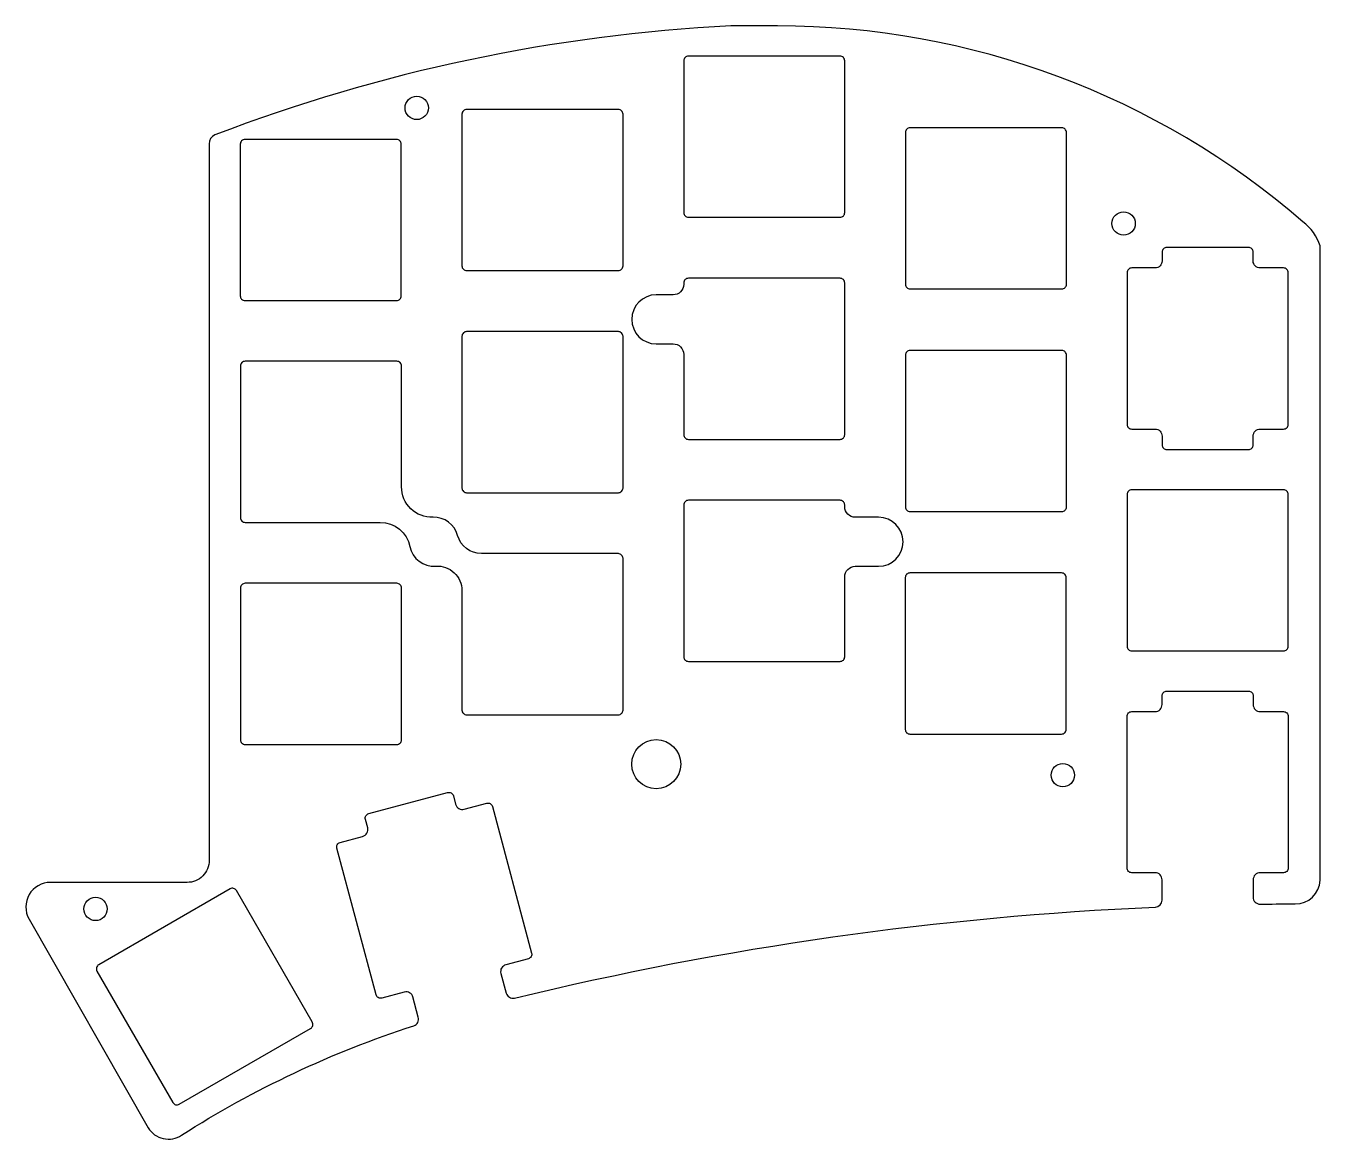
# Model space of a CAD drawing. Header units: millimetres. Extents: x 81 to 192, y -138 to -42.
import ezdxf

# ---------------------------------------------------------------- set-up
doc = ezdxf.new("R2010")
doc.units = ezdxf.units.MM
doc.layers.get('0').update_dxf_attribs({"linetype": 'CONTINUOUS'})

msp = doc.modelspace()

# ---------------------------------------------------------------- linework, layer by layer
for points in [[(123.68, -122.34), (121.75, -122.86, 0.414214), (121.32, -123.59), (121.78, -125.28, 0.4074), (122.5, -125.71, -0.048789), (177.41, -117.91, 0.401536), (177.99, -117.31), (177.99, -115.57, 0.414214), (177.39, -114.97), (175.39, -114.97, -0.414214), (174.99, -114.57), (174.99, -101.57, -0.414214), (175.39, -101.17), (177.39, -101.17, 0.414214), (177.99, -100.57), (177.99, -99.82, -0.414214), (178.39, -99.42), (185.39, -99.42, -0.414214), (185.79, -99.82), (185.79, -100.57, 0.414214), (186.39, -101.17), (188.39, -101.17, -0.414214), (188.79, -101.57), (188.79, -114.57, -0.414214), (188.39, -114.97), (186.39, -114.97, 0.414214), (185.79, -115.57), (185.79, -117.06, 0.417715), (186.39, -117.66, -0.002391), (189.12, -117.64), (189.39, -117.64), (189.39, -117.64, 0.409038), (191.53, -115.61), (191.52, -61.29), (191.52, -61.28, 0.15529), (190.06, -59.22), (190.06, -59.21, 0.180202), (145.02, -42.44), (141.04, -42.44), (141.04, -42.44, 0.078922), (96.82, -51.77), (96.81, -51.77, 0.290966), (96.32, -52.54), (96.33, -71.4), (96.33, -113.9, -0.414258), (94.43, -115.8), (82.72, -115.8, 0.575595), (80.89, -118.94), (91.09, -136.81), (91.09, -136.82, 0.418366), (93.96, -137.45, -0.063582), (113.86, -128.07, 0.399152), (114.25, -127.35), (113.79, -125.61, 0.414214), (113.05, -125.19), (111.12, -125.71, -0.414214), (110.63, -125.42), (107.27, -112.87, -0.414214), (107.55, -112.38), (109.48, -111.86, 0.414214), (109.91, -111.12), (109.71, -110.4, -0.414214), (110, -109.91), (116.76, -108.1, -0.414214), (117.25, -108.38), (117.44, -109.1, 0.414214), (118.18, -109.53), (120.11, -109.01, -0.414214), (120.6, -109.29), (123.96, -121.85, -0.414214)], [(136.99, -58.43, 0.414214), (137.39, -58.83), (150.39, -58.83, 0.414214), (150.79, -58.43), (150.79, -45.43, 0.414214), (150.39, -45.03), (137.39, -45.03, 0.414214), (136.99, -45.43)], [(117.99, -63, 0.414214), (118.39, -63.4), (131.39, -63.4, 0.414214), (131.79, -63), (131.79, -50, 0.414214), (131.39, -49.6), (118.39, -49.6, 0.414214), (117.99, -50)], [(155.99, -64.57, 0.414214), (156.39, -64.97), (169.39, -64.97, 0.414214), (169.79, -64.57), (169.79, -51.57, 0.414214), (169.39, -51.17), (156.39, -51.17, 0.414214), (155.99, -51.57)], [(98.99, -65.57, 0.414214), (99.39, -65.97), (112.39, -65.97, 0.414214), (112.79, -65.57), (112.79, -52.57, 0.414214), (112.39, -52.17), (99.39, -52.17, 0.414214), (98.99, -52.57)], [(177.99, -78.32, 0.414214), (178.39, -78.72), (185.39, -78.72, 0.414214), (185.79, -78.32), (185.79, -77.57, -0.414214), (186.39, -76.97), (188.39, -76.97, 0.414214), (188.79, -76.57), (188.79, -63.57, 0.414214), (188.39, -63.17), (186.39, -63.17, -0.414214), (185.79, -62.57), (185.79, -61.82, 0.414214), (185.39, -61.42), (178.39, -61.42, 0.414214), (177.99, -61.82), (177.99, -62.57, -0.414214), (177.39, -63.17), (175.39, -63.17, 0.414214), (174.99, -63.57), (174.99, -76.57, 0.414214), (175.39, -76.97), (177.39, -76.97, -0.414214), (177.99, -77.57)], [(136.99, -77.45, 0.414214), (137.39, -77.85), (150.39, -77.85, 0.414214), (150.79, -77.45), (150.79, -64.45, 0.414214), (150.39, -64.05), (137.39, -64.05, 0.414214), (136.99, -64.45), (136.99, -64.57, -0.414214), (136.09, -65.47), (134.64, -65.47, 1), (134.64, -69.67), (136.09, -69.67, -0.414214), (136.99, -70.57)], [(131.79, -69.02, 0.414214), (131.39, -68.62), (118.39, -68.62, 0.414214), (117.99, -69.02), (117.99, -82.02, 0.414214), (118.39, -82.42), (131.39, -82.42, 0.414214), (131.79, -82.02)], [(155.99, -83.64, 0.414214), (156.39, -84.04), (169.39, -84.04, 0.414214), (169.79, -83.64), (169.79, -70.64, 0.414214), (169.39, -70.24), (156.39, -70.24, 0.414214), (155.99, -70.64)], [(112.81, -71.56, 0.414214), (112.41, -71.16), (99.41, -71.16, 0.414214), (99.01, -71.56), (99.01, -84.56, 0.414214), (99.41, -84.96), (110.98, -84.96, -0.356394), (113.53, -87.04, 0.376668), (115.74, -88.71, -0.435311), (117.99, -90.81), (117.99, -101.04, 0.414214), (118.39, -101.44), (131.39, -101.44, 0.414214), (131.79, -101.04), (131.79, -88.04, 0.414214), (131.39, -87.64), (119.65, -87.64, -0.339801), (117.62, -86.08, 0.350518), (115.51, -84.52, -0.425478), (112.81, -81.92)], [(150.79, -83.47, 0.414214), (150.39, -83.07), (137.39, -83.07, 0.414214), (136.99, -83.47), (136.99, -96.47, 0.414214), (137.39, -96.87), (150.39, -96.87, 0.414214), (150.79, -96.47), (150.79, -89.62, -0.414214), (151.69, -88.72), (153.69, -88.72, 1), (153.69, -84.52), (151.69, -84.52, -0.414214), (150.79, -83.62)], [(174.99, -95.57, 0.414214), (175.39, -95.97), (188.39, -95.97, 0.414214), (188.79, -95.57), (188.79, -82.57, 0.414214), (188.39, -82.17), (175.39, -82.17, 0.414214), (174.99, -82.57)], [(155.98, -102.69, 0.414214), (156.38, -103.09), (169.38, -103.09, 0.414214), (169.78, -102.69), (169.78, -89.69, 0.414214), (169.38, -89.29), (156.38, -89.29, 0.414214), (155.98, -89.69)], [(112.81, -90.58, 0.414214), (112.41, -90.18), (99.41, -90.18, 0.414214), (99.01, -90.58), (99.01, -103.58, 0.414214), (99.41, -103.98), (112.41, -103.98, 0.414214), (112.81, -103.58)], [(98.66, -116.49, 0.414214), (98.12, -116.35), (86.86, -122.85, 0.414214), (86.71, -123.39), (93.21, -134.65, 0.414214), (93.76, -134.8), (105.02, -128.3, 0.414214), (105.16, -127.75)]]:
    msp.add_lwpolyline(points, format="xyb", close=True)
for centre, radius in [((114.11, -49.46), 1), ((174.69, -59.36), 1), ((134.64, -105.67), 2.1), ((169.48, -106.61), 1), ((86.59, -118.07), 1)]:
    msp.add_circle(centre, radius)

doc.saveas('drawing.dxf')
